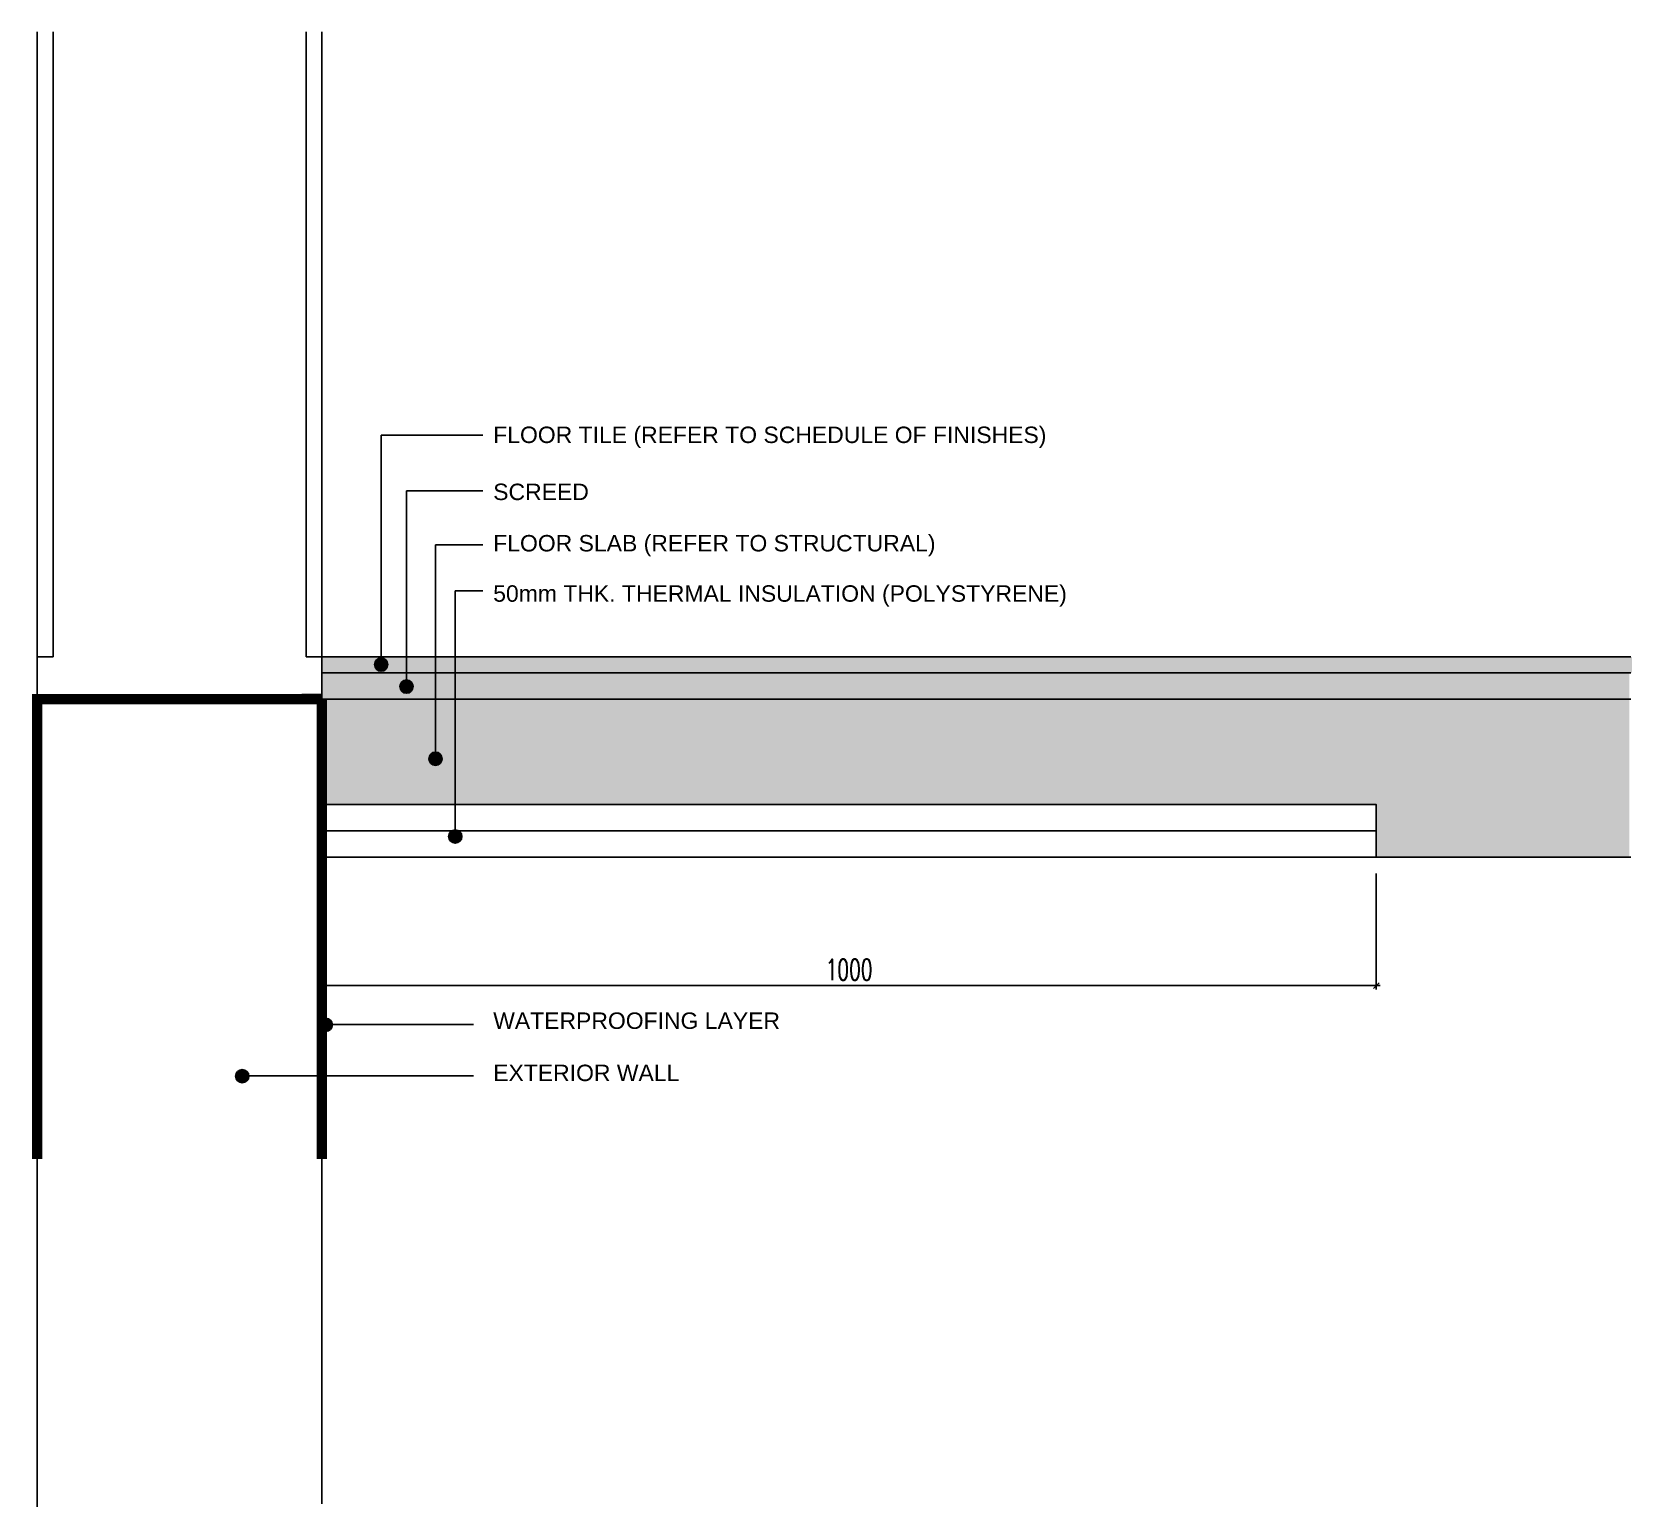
# Model space of a CAD drawing. Header units: centimetres. Extents: x -4060 to -28, y -1206 to 2082.
# Drawn here: x -4059.8 to -3908, y -1206.1 to -1066.2 of the extents above; entities outside this region: 3.
import ezdxf

# ---------------------------------------------------------------- set-up
doc = ezdxf.new("R2010")
doc.units = ezdxf.units.CM
doc.header["$LTSCALE"] = 100
doc.header["$MEASUREMENT"] = 0
doc.linetypes.add('HIDDEN2', pattern=[4.7625, 3.175, -1.5875])
for name, color, linetype in [('DIM IN', 1, 'Continuous'), ('FINISHES', 4, 'Continuous'), ('HATCH', 1, 'Continuous'), ('PLASTER', 8, 'Continuous'), ('TEXT', 3, 'Continuous'), ('TEXT_FIN', 3, 'Continuous'), ('TH2-XFLP-01$0$A-FLR-TILES', 4, 'Continuous'), ('WALL-01', 7, 'Continuous'), ('WALL-03', 2, 'Continuous')]:
    doc.layers.add(name, color=color, linetype=linetype)
doc.styles.add('ARIAL', font='arial.ttf', dxfattribs={"width": 0.9})
doc.styles.add('Neb_Romans', font='ROMANS.shx', dxfattribs={"width": 0.65})
doc.linetypes.add('BATTING', pattern='A,0.0001,-0.1,[134,ltypeshp.shx,S=0.1,R=0,X=-0.1,Y=0],-0.2,[134,ltypeshp.shx,S=0.1,R=180,X=0.1,Y=0],-0.1', length=0.4001)
doc.dimstyles.new('LEADERB', dxfattribs={"dimscale": 0, "dimtxt": 1.1, "dimasz": 1, "dimexe": 1, "dimexo": 0, "dimgap": 1, "dimtad": 3, "dimdec": 0, "dimzin": 0, "dimdsep": 46, "dimtxsty": 'ARIAL', "dimblk1": 'DOT', "dimblk2": 'DOT', "dimsah": 1, "dimcen": 1, "dimdle": 1, "dimclrd": 140, "dimclre": 140, "dimclrt": 3, "dimadec": 0, "dimazin": 0, "dimtfac": 1, "dimtdec": 0, "dimtofl": 0, "dimtmove": 2, "dimatfit": 3, "dimldrblk": 'DOT', "dimfxl": 1, "dimtolj": 1, "dimtzin": 0, "dimarcsym": 0})
doc.dimstyles.new('NEB-100-DIM-INT', dxfattribs={"dimtxt": 15, "dimasz": 0.05, "dimexe": 0, "dimexo": 0, "dimgap": 10, "dimtad": 1, "dimdec": 0, "dimlfac": 10, "dimrnd": 50, "dimdsep": 46, "dimtxsty": 'Neb_Romans', "dimblk": 'Neb-Tick', "dimcen": 2.5, "dimclrd": 8, "dimclre": 8, "dimclrt": 7, "dimadec": 0, "dimazin": 0, "dimtfac": 1, "dimtdec": 0, "dimtix": 1, "dimtmove": 2, "dimatfit": 3, "dimldrblk": 'Neb-Arrow', "dimfxl": 1, "dimtolj": 1, "dimtzin": 0, "dimlwd": -1, "dimlwe": -1, "dimarcsym": 0})

# ---------------------------------------------------------------- blocks, each defined once
blk = doc.blocks.new('_Dot')
at = {"color": 0, "linetype": 'ByBlock', "lineweight": -2}
blk.add_line((-0.5, 0), (-1, 0), dxfattribs=at)
at = {"color": 0, "linetype": 'ByBlock', "const_width": 0.5}
blk.add_lwpolyline([(-0.25, 0, 1), (0.25, 0, 1)], format="xyb", close=True, dxfattribs=at)
blk = doc.blocks.new('DOT')
at = {"layer": 'TEXT_FIN', "color": 140, "linetype": 'ByBlock', "ltscale": 40}
blk.add_line((-0.5, 0), (-1, 0), dxfattribs=at)
at = {"layer": 'TEXT_FIN', "color": 140, "linetype": 'ByBlock', "ltscale": 40, "const_width": 0.5}
blk.add_lwpolyline([(-0.25, 0, -1), (0.25, 0, -1)], format="xyb", close=True, dxfattribs=at)
blk = doc.blocks.new('Neb-Tick')
at = {"color": 9}
for p, q in [((188, 0), (-188, 0)), ((0, 188), (0, -188))]:
    blk.add_line(p, q, dxfattribs=at)
at = {"color": 3}
blk.add_line((133, 133), (-133, -133), dxfattribs=at)
blk = doc.blocks.new('*D9')
at = {"layer": 'Defpoints', "color": 0, "transparency": 16777216}
for p in [(-4032.29, -1145.96), (-3932.29, -1145.96), (-3932.29, -1156.6)]:
    blk.add_point(p, dxfattribs=at)
at = {"layer": 'DIM IN', "color": 8, "transparency": 16777216}
for p, q in [((-4032.29, -1145.96), (-4032.29, -1156.6)), ((-3932.29, -1145.96), (-3932.29, -1156.6)), ((-4032.29, -1156.6), (-3932.29, -1156.6))]:
    blk.add_line(p, q, dxfattribs=at)
at = {"layer": 'DIM IN', "color": 8, "transparency": 16777216, "xscale": 0.002, "yscale": 0.002, "zscale": 0.002, "rotation": 180}
blk.add_blockref('Neb-Tick', (-4032.29, -1156.6), dxfattribs=at)
at = {"layer": 'DIM IN', "color": 8, "transparency": 16777216, "xscale": 0.002, "yscale": 0.002, "zscale": 0.002}
blk.add_blockref('Neb-Tick', (-3932.29, -1156.6), dxfattribs=at)
at = {"layer": 'DIM IN', "color": 7, "transparency": 16777216, "insert": (-3982.29, -1155.1), "char_height": 2, "attachment_point": 5, "style": 'Neb_Romans'}
blk.add_mtext('\\A1;1000', dxfattribs=at)
blk = doc.blocks.new('Neb-Arrow')
at = {"color": 8}
blk.add_line((0, 0), (-159, 0), dxfattribs=at)
at = {"color": 3, "const_width": 25}
blk.add_lwpolyline([(-159, -134), (0, 0), (-159, 134)], dxfattribs=at)

msp = doc.modelspace()

# ---------------------------------------------------------------- hatches: boundary and pattern name
at = {"layer": 'HATCH'}
h = msp.add_hatch(dxfattribs=at)
h.set_pattern_fill('ANGLE', color=256, scale=50)
h.set_pattern_definition([(0, (4073.228, 112.18), (0, 13.75), [10, -3.75]), (90, (4073.228, 112.18), (-13.75, 8e-16), [10, -3.75])])
h.paths.add_polyline_path([(-835.18, 894.68), (-580.27, 894.68), (-460.27, 894.68), (-127.68, 894.68), (-127.68, 1982.18), (-835.18, 1982.18)], flags=16)
edge = h.paths.add_edge_path()
edge.add_line((-935.27, 794.68), (-553.96, 794.68))
edge.add_line((-553.96, 794.68), (-553.36, 722.18))
edge.add_line((-553.36, 722.18), (-402.18, 722.18))
edge.add_line((-402.18, 722.18), (-402.77, 794.68))
edge.add_line((-402.77, 794.68), (-27.77, 794.68))
edge.add_line((-27.77, 794.68), (-27.77, 2082.18))
edge.add_line((-27.77, 2082.18), (-935.27, 2082.18))
edge.add_line((-935.27, 2082.18), (-935.27, 792.18))
h = msp.add_hatch(dxfattribs=at)
h.set_pattern_fill('ANSI36', color=256, scale=2.083347, angle=90, style=0)
h.set_pattern_definition([(135, (-4046.42554, -1141.7919), (-0.5063948, 0.13810767), [0.6510458, -0.1302092, 0, -0.1302092])])
h.paths.add_polyline_path([(-3908.03, -1126.93), (-3908.03, -1125.43), (-4032.29, -1125.43), (-4032.29, -1126.93)])
h = msp.add_hatch(dxfattribs=at)
h.set_pattern_fill('AR-SAND', color=256, scale=0.02, angle=90, style=0)
h.set_pattern_definition([(127.5, (-6490.412, -2066.1046), (-0.97882647, -0.03200063), [0, -0.77216, 0, -0.8636, 0, -0.8255]), (97.5, (-6490.412, -2066.1046), (-1.4336502, 0.89904657), [0, -0.41656, 0, -0.69596, 0, -0.2667]), (57.5, (-6490.412, -2066.7294), (-0.00287437, 1.58198474), [0, -0.254, 0, -0.9144, 0, -1.1938]), (47.5, (-6490.412, -2066.7294), (-0.44585865, 1.5271129), [0, -0.127, 0, -0.59944, 0, -0.6858])])
h.paths.add_polyline_path([(-3908.28, -1129.43), (-3908.28, -1126.93), (-4032.29, -1126.93), (-4032.29, -1129.43)])
h = msp.add_hatch(dxfattribs=at)
h.set_pattern_fill('AR-CONC', color=256, scale=0.02, angle=90, style=0)
h.set_pattern_definition([(140, (-6196.08, -2104.1105), (0.3187817, 3.6436934), [0.381, -4.191]), (85, (-6196.08, -2104.1105), (-3.821137, -0.7048684), [0.3048, -3.3528117]), (190.45144, (-6196.0535, -2103.807), (-3.502355, 2.938825), [0.3238, -3.561805]), (136.1842, (-6197.096, -2104.1105), (0.8408466, 5.421581), [0.5715, -6.2865]), (186.63556, (-6197.026, -2103.659), (-4.948522, 4.748083), [0.4857, -5.342712]), (81.18415, (-6197.096, -2104.1105), (-4.948522, 4.748083), [0.457199, -5.029195]), (111, (-6196.842, -2103.6025), (2.045304, 3.032288), [0.381, -4.191]), (56, (-6196.842, -2103.6025), (-3.6837593, 1.2360406), [0.3048, -3.3528]), (161.45145, (-6196.6716, -2103.35), (-1.6384554, 4.2683284), [0.3238, -3.561799]), (127.5, (-6196.08, -2104.1105), (-1.6911008, 0.06177207), [0, -3.31216, 0, -3.4036, 0, -3.3655]), (97.5, (-6196.08, -2104.1105), (-2.0036115, 1.3363933), [0, -1.94056, 0, -3.23596, 0, -1.2827]), (57.5, (-6196.08, -2105.2434), (0.1145749, 2.7118119), [0, -1.27, 0, -3.9624, 0, -5.2578]), (47.5, (-6196.08, -2105.7514), (-0.5085298, 2.9625836), [0, -1.651, 0, -2.63144, 0, -3.7338])])
h.paths.add_polyline_path([(-3908.28, -1144.43), (-3908.28, -1129.43), (-4032.29, -1129.43), (-4032.29, -1139.43), (-3932.29, -1139.43), (-3932.29, -1144.43)])
at = {"layer": 'TEXT'}
h = msp.add_hatch(color=256, dxfattribs=at)
h.dxf.hatch_style = 1
edge = h.paths.add_edge_path()
edge.add_arc((-4026.67, -1126.16), 0.628, 0, 360)
h = msp.add_hatch(color=256, dxfattribs=at)
h.dxf.hatch_style = 1
edge = h.paths.add_edge_path()
edge.add_arc((-4024.27, -1128.25), 0.628, 0, 360)
h = msp.add_hatch(color=256, dxfattribs=at)
h.dxf.hatch_style = 1
edge = h.paths.add_edge_path()
edge.add_arc((-4021.51, -1135.09), 0.628, 0, 360)
h = msp.add_hatch(color=256, dxfattribs=at)
h.dxf.hatch_style = 1
edge = h.paths.add_edge_path()
edge.add_arc((-4019.64, -1142.47), 0.628, 0, 360)
h = msp.add_hatch(color=256, dxfattribs=at)
h.dxf.hatch_style = 1
edge = h.paths.add_edge_path()
edge.add_arc((-4031.92, -1160.32), 0.628, 0, 360)
h = msp.add_hatch(color=256, dxfattribs=at)
h.dxf.hatch_style = 1
edge = h.paths.add_edge_path()
edge.add_arc((-4039.84, -1165.19), 0.628, 0, 360)

# ---------------------------------------------------------------- linework, layer by layer
at = {"layer": 'FINISHES'}
for p, q in [((-4032.29, -1125.43), (-3908.13, -1125.43)), ((-4032.29, -1126.93), (-3908.13, -1126.93))]:
    msp.add_line(p, q, dxfattribs=at)
at = {"layer": 'HATCH', "linetype": 'BATTING', "ltscale": 0.4}
msp.add_line((-3932.29, -1141.93), (-4032.29, -1141.93), dxfattribs=at)
at = {"layer": 'PLASTER', "ltscale": 10}
for p, q in [((-4059.29, -1066.17), (-4059.29, -1206.05)), ((-4032.29, -1066.17), (-4032.29, -1205.75))]:
    msp.add_line(p, q, dxfattribs=at)
at = {"layer": 'TEXT'}
for centre in [(-4026.67, -1126.16), (-4024.27, -1128.25), (-4021.51, -1135.09), (-4019.64, -1142.47), (-4031.92, -1160.32), (-4039.84, -1165.19)]:
    msp.add_circle(centre, 0.628, dxfattribs=at)
at = {"layer": 'TH2-XFLP-01$0$A-FLR-TILES'}
for p, q in [((-4032.29, -1129.43), (-3908.13, -1129.43)), ((-4032.29, -1139.43), (-3932.29, -1139.43)), ((-3932.29, -1139.43), (-3932.29, -1144.43)), ((-4032.29, -1144.43), (-3908.13, -1144.43))]:
    msp.add_line(p, q, dxfattribs=at)
at = {"layer": 'WALL-01', "ltscale": 10}
for p, q in [((-4057.79, -1066.17), (-4057.79, -1125.43)), ((-4033.79, -1066.17), (-4033.79, -1125.43)), ((-4057.79, -1125.43), (-4059.29, -1125.43)), ((-4033.79, -1125.43), (-4032.29, -1125.43))]:
    msp.add_line(p, q, dxfattribs=at)
at = {"layer": 'WALL-01'}
msp.add_lwpolyline([(-935.27, 794.68), (-553.96, 794.68), (-553.36, 722.18), (-402.18, 722.18), (-402.77, 794.68), (-27.77, 794.68), (-27.77, 2082.18), (-935.27, 2082.18), (-935.27, 792.18)], dxfattribs=at)
for points in [[(-835.18, 894.68), (-580.27, 894.68), (-460.27, 894.68), (-127.68, 894.68), (-127.68, 1982.18), (-835.18, 1982.18)], [(-4032.29, -1144.43), (-3932.29, -1144.43), (-3932.29, -1139.43), (-4032.29, -1139.43)]]:
    msp.add_lwpolyline(points, close=True, dxfattribs=at)
at = {"layer": 'WALL-03', "linetype": 'HIDDEN2', "ltscale": 10, "const_width": 0.993, "flags": 128}
for points in [[(-4059.29, -1173.06), (-4059.29, -1129.45), (-4032.29, -1129.43)], [(-4032.29, -1129.45), (-4032.29, -1173.06)]]:
    msp.add_lwpolyline(points, dxfattribs=at)

# ---------------------------------------------------------------- texts
at = {"layer": 'TEXT', "style": 'ARIAL'}
for s, height, p in [('FLOOR TILE (REFER TO SCHEDULE OF FINISHES)', 1.5578, (-4016.04, -1105.15)), ('SCREED', 1.558, (-4016.04, -1110.56)), ('FLOOR SLAB (REFER TO STRUCTURAL)', 1.5578, (-4016.04, -1115.43)), ('50mm THK. THERMAL INSULATION (POLYSTYRENE)', 1.5578, (-4016.04, -1120.2)), ('WATERPROOFING LAYER', 1.5578, (-4016.04, -1160.71)), ('EXTERIOR WALL', 1.5578, (-4016.04, -1165.66))]:
    msp.add_text(s, height=height, dxfattribs=at).set_placement(p)

# ---------------------------------------------------------------- dimensions: what is measured, and where the dimension line sits
at = {"layer": 'DIM IN'}
dim = msp.add_linear_dim(base=(-3932.29, -1156.6), p1=(-4032.29, -1145.96), p2=(-3932.29, -1145.96), dimstyle='NEB-100-DIM-INT', override={"dimtxt": 2, "dimasz": 0.002, "dimgap": 0.5}, dxfattribs=at)
dim.commit()
dim.dimension.update_dxf_attribs({"geometry": '*D9', "text_midpoint": (-3982.29, -1155.1)})

# ---------------------------------------------------------------- leaders
at = {"layer": 'TEXT'}
for points in [[(-4026.67, -1126.4), (-4026.67, -1104.41), (-4017.04, -1104.41)], [(-4024.27, -1128.25), (-4024.27, -1109.69), (-4017.04, -1109.69)], [(-4021.52, -1135.09), (-4021.52, -1114.82), (-4017.04, -1114.82)], [(-4019.66, -1142.44), (-4019.66, -1119.16), (-4017.04, -1119.16)], [(-4031.94, -1160.29), (-4017.92, -1160.29)], [(-4039.86, -1165.16), (-4017.92, -1165.16)]]:
    msp.add_leader(points, dimstyle='LEADERB', override={"dimscale": 1, "dimasz": 0.3, "dimclrd": 256, "dimldrblk": 'DOT'}, dxfattribs=at)

doc.saveas('drawing.dxf')
